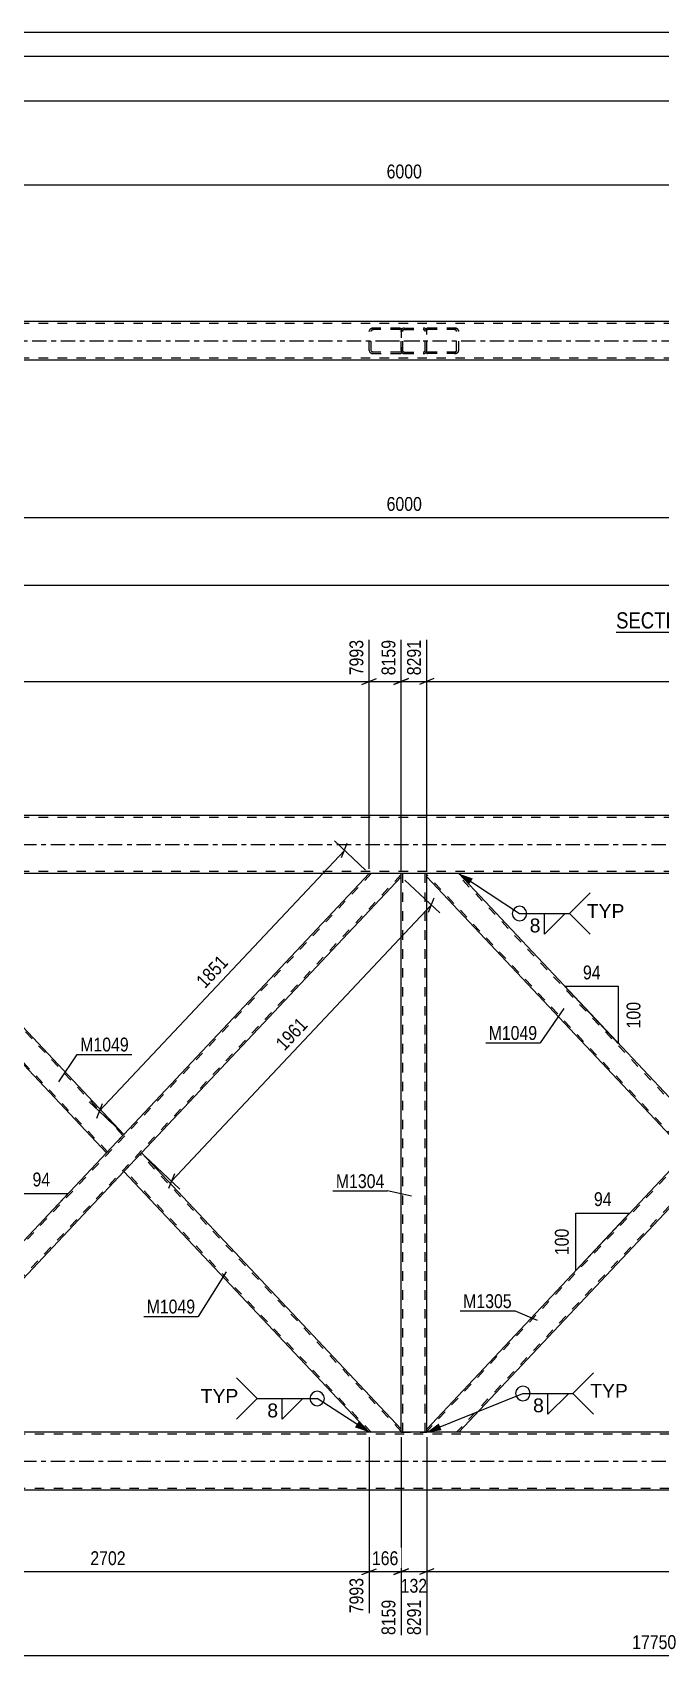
# Model space of a CAD drawing. Header units: millimetres. Extents: x -54 to 787, y -426 to 168.
# Drawn here: x 200.6 to 330.6, y -167.8 to 168 of the extents above; entities that cross this region are included whole.
import ezdxf

# ---------------------------------------------------------------- set-up
doc = ezdxf.new("R2010")
doc.units = ezdxf.units.MM
doc.linetypes.add('DXK_LINE_DOT2', pattern=[3.9198, 1.9599, -1.9599])
doc.linetypes.add('DXK_LINE_DOT3', pattern=[5.9187, 2.979, -0.9799, 0.9799, -0.9799])
doc.styles.add('Arial', font='ARIAL.TTF', dxfattribs={"height": 0.2})
doc.styles.add('Arial Narrow', font='ARIALN.TTF', dxfattribs={"height": 0.2})

# ---------------------------------------------------------------- blocks, each defined once
blk = doc.blocks.new('Unknown-761549023-1135')
at = {"color": 5, "linetype": 'Continuous'}
for p, q in [((786.67, 168.03), (-54.33, 168.03)), ((781.67, 163.03), (-49.33, 163.03))]:
    blk.add_line(p, q, dxfattribs=at)
blk = doc.blocks.new('Unknown-761549023-12 - 3147')
at = {"color": 6, "linetype": 'Continuous'}
blk.add_line((321.38, 43.97), (349.03, 43.97), dxfattribs=at)
at = {"color": 0, "linetype": 'Continuous'}
blk.add_wipeout([(339.49, 44.72), (339.49, 48.22), (321.38, 48.22), (321.38, 44.72)], dxfattribs=at)
at = {"color": 7, "linetype": 'Continuous', "style": 'Arial Narrow'}
blk.add_text('SECTION ', height=3.34, dxfattribs=at).set_placement((321.38, 44.72))
at = {"color": 0, "linetype": 'Continuous'}
blk.add_wipeout([(343.09, 44.72), (343.09, 48.22), (340.54, 48.22), (340.54, 44.72)], dxfattribs=at)
blk.add_wipeout([(345.42, 44.72), (345.42, 48.22), (344.14, 48.22), (344.14, 44.72)], dxfattribs=at)
at = {"color": 7, "linetype": 'Continuous', "style": 'Arial Narrow'}
blk.add_text('A', height=3.34, dxfattribs=at).set_placement((340.54, 44.72))
at = {"color": 0, "linetype": 'Continuous'}
blk.add_wipeout([(349.03, 44.72), (349.03, 48.22), (346.47, 48.22), (346.47, 44.72)], dxfattribs=at)
at = {"color": 7, "linetype": 'Continuous', "style": 'Arial Narrow'}
for s, p in [('A', (346.47, 44.72)), ('-', (344.14, 44.72))]:
    blk.add_text(s, height=3.34, dxfattribs=at).set_placement(p)
blk = doc.blocks.new('Part-761549023-3678 - 3598')
at = {"color": 7, "linetype": 'DXK_LINE_DOT2'}
for p, q in [((282.18, -6), (276.9, -6)), ((276.9, -6.66), (276.9, -6)), ((277.22, -121.6), (277.22, -6)), ((281.86, -121.6), (281.86, -6)), ((282.18, -6.66), (282.18, -6)), ((276.9, -121.6), (276.9, -120.94)), ((276.9, -121.6), (282.18, -121.6)), ((282.18, -121.6), (282.18, -120.94))]:
    blk.add_line(p, q, dxfattribs=at)
at = {"color": 2, "linetype": 'Continuous'}
for p, q in [((276.9, -120.94), (276.9, -6.66)), ((282.18, -120.94), (282.18, -6.66))]:
    blk.add_line(p, q, dxfattribs=at)
blk = doc.blocks.new('Part-761549023-3856 - 3598')
at = {"color": 7, "linetype": 'DXK_LINE_DOT2'}
for p, q in [((618.54, -122), (20.9, -122)), ((618.54, -121.6), (41.94, -121.6)), ((618.54, -133.2), (20.9, -133.2))]:
    blk.add_line(p, q, dxfattribs=at)
at = {"color": 2, "linetype": 'Continuous'}
for p, q in [((393.05, -121.6), (166.05, -121.6)), ((613.74, -133.6), (20.9, -133.6))]:
    blk.add_line(p, q, dxfattribs=at)
at = {"color": 7, "linetype": 'DXK_LINE_DOT3'}
blk.add_line((20.9, -127.6), (618.54, -127.6), dxfattribs=at)
blk = doc.blocks.new('Part-761549023-3648 - 3598')
at = {"color": 2, "linetype": 'Continuous'}
for p, q in [((162.18, -6.66), (162.18, -6)), ((215.92, -63.8), (162.18, -6.66)), ((219.54, -59.95), (168.81, -6)), ((219.1, -60.41), (215.92, -63.8)), ((219.54, -59.95), (219.1, -60.41))]:
    blk.add_line(p, q, dxfattribs=at)
at = {"color": 7, "linetype": 'DXK_LINE_DOT2'}
for p, q in [((168.81, -6), (162.18, -6)), ((216.14, -63.57), (162.18, -6.19)), ((219.32, -60.18), (168.37, -6)), ((219.51, -59.98), (219.1, -60.41)), ((216.14, -63.57), (216.15, -63.55))]:
    blk.add_line(p, q, dxfattribs=at)
blk = doc.blocks.new('Part-761549023-3723 - 3598')
at = {"color": 7, "linetype": 'DXK_LINE_DOT2'}
for p, q in [((390.71, -6), (282.18, -121.41)), ((396.9, -6.19), (288.37, -121.6)), ((396.9, -6), (390.27, -6)), ((339.54, -59.95), (335.92, -63.8)), ((343.16, -63.8), (339.54, -67.65)), ((288.81, -121.6), (282.18, -121.6))]:
    blk.add_line(p, q, dxfattribs=at)
at = {"color": 2, "linetype": 'Continuous'}
for p, q in [((390.27, -6), (339.54, -59.95)), ((396.9, -6.66), (343.16, -63.8)), ((396.9, -6.66), (396.9, -6)), ((335.92, -63.8), (282.18, -120.94)), ((339.54, -67.65), (288.81, -121.6)), ((282.18, -121.6), (282.18, -120.94))]:
    blk.add_line(p, q, dxfattribs=at)
blk = doc.blocks.new('Part-761549023-3663 - 3598')
at = {"color": 7, "linetype": 'DXK_LINE_DOT2'}
for p, q in [((270.71, -6), (162.18, -121.41)), ((276.9, -6.19), (168.37, -121.6)), ((276.9, -6), (270.27, -6)), ((219.54, -59.95), (215.92, -63.8)), ((223.16, -63.8), (219.54, -67.65)), ((162.92, -120.15), (162.18, -120.94)), ((162.18, -121.6), (162.18, -120.94)), ((168.81, -121.6), (162.18, -121.6))]:
    blk.add_line(p, q, dxfattribs=at)
at = {"color": 2, "linetype": 'Continuous'}
for p, q in [((270.27, -6), (219.54, -59.95)), ((276.9, -6.66), (223.16, -63.8)), ((276.9, -6.66), (276.9, -6)), ((215.92, -63.8), (162.92, -120.15)), ((219.54, -67.65), (168.81, -121.6))]:
    blk.add_line(p, q, dxfattribs=at)
blk = doc.blocks.new('Part-761549023-3748 - 3598')
at = {"color": 2, "linetype": 'Continuous'}
for p, q in [((223.16, -63.8), (219.54, -67.65)), ((276.9, -120.94), (223.16, -63.8)), ((270.27, -121.6), (219.54, -67.65)), ((276.9, -121.6), (276.9, -120.94))]:
    blk.add_line(p, q, dxfattribs=at)
at = {"color": 7, "linetype": 'DXK_LINE_DOT2'}
for p, q in [((276.9, -121.41), (222.94, -64.03)), ((219.76, -67.42), (219.78, -67.4)), ((270.71, -121.6), (219.76, -67.42)), ((276.9, -121.6), (270.27, -121.6))]:
    blk.add_line(p, q, dxfattribs=at)
blk = doc.blocks.new('Part-761549023-3718 - 3598')
at = {"color": 2, "linetype": 'Continuous'}
for p, q in [((282.18, -6.66), (282.18, -6)), ((335.92, -63.8), (282.18, -6.66)), ((339.54, -59.95), (288.81, -6)), ((339.1, -60.41), (335.92, -63.8)), ((339.54, -59.95), (339.1, -60.41))]:
    blk.add_line(p, q, dxfattribs=at)
at = {"color": 7, "linetype": 'DXK_LINE_DOT2'}
for p, q in [((288.81, -6), (282.18, -6)), ((336.14, -63.57), (282.18, -6.19)), ((339.32, -60.18), (288.37, -6)), ((339.51, -59.98), (339.1, -60.41)), ((336.14, -63.57), (336.15, -63.55))]:
    blk.add_line(p, q, dxfattribs=at)
blk = doc.blocks.new('Part-761549023-3851 - 3598')
at = {"color": 7, "linetype": 'DXK_LINE_DOT2'}
for p, q in [((658.54, 5.6), (20.9, 5.6)), ((658.54, -5.6), (20.9, -5.6)), ((658.54, -6), (41.94, -6))]:
    blk.add_line(p, q, dxfattribs=at)
at = {"color": 2, "linetype": 'Continuous'}
for p, q in [((393.05, 6), (166.05, 6)), ((658.54, -6), (157.14, -6))]:
    blk.add_line(p, q, dxfattribs=at)
at = {"color": 7, "linetype": 'DXK_LINE_DOT3'}
blk.add_line((20.9, 0), (658.54, 0), dxfattribs=at)
blk = doc.blocks.new('Part-761549023-3154 - 3147')
at = {"color": 7, "linetype": 'DXK_LINE_DOT2'}
for p, q in [((282.44, 106.87), (282.18, 106.83)), ((282.18, 101.63), (282.18, 106.83)), ((282.18, 106.48), (282.27, 106.52)), ((282.27, 106.52), (282.44, 106.55)), ((288.28, 106.87), (282.44, 106.87)), ((288.28, 106.55), (282.44, 106.55)), ((288.26, 106.82), (287.93, 106.87)), ((287.93, 106.55), (288.1, 106.52)), ((288.33, 106.35), (288.37, 106.23)), ((288.37, 102.23), (288.37, 106.23)), ((288.81, 106.23), (288.74, 106.47)), ((288.81, 102.23), (288.81, 106.23)), ((282.27, 101.93), (282.18, 101.98)), ((282.18, 101.63), (282.44, 101.59)), ((282.44, 101.91), (282.27, 101.93)), ((288.28, 101.91), (282.44, 101.91)), ((288.28, 101.59), (282.44, 101.59)), ((288.1, 101.93), (287.93, 101.91)), ((287.93, 101.59), (288.26, 101.64)), ((288.37, 102.23), (288.33, 102.11)), ((288.74, 101.98), (288.81, 102.23))]:
    blk.add_line(p, q, dxfattribs=at)
for centre, radius, start, end in [((288, 106.14), 0.401, 32.4104, 75.4453), ((288.06, 106.04), 0.802, 32.4104, 75.4453), ((288, 102.32), 0.401, 284.5547, 327.5896), ((288.06, 102.41), 0.802, 284.5547, 327.5896)]:
    blk.add_arc(centre, radius, start, end, dxfattribs=at)
blk = doc.blocks.new('Part-761549023-3157 - 3147')
at = {"color": 7, "linetype": 'DXK_LINE_DOT2'}
for p, q in [((270.34, 106.47), (270.27, 106.23)), ((270.27, 102.23), (270.27, 106.23)), ((270.71, 106.23), (270.75, 106.35)), ((270.71, 102.23), (270.71, 106.23)), ((276.64, 106.87), (270.8, 106.87)), ((276.64, 106.55), (270.8, 106.55)), ((271.15, 106.87), (270.82, 106.82)), ((270.98, 106.52), (271.15, 106.55)), ((276.64, 106.87), (276.9, 106.83)), ((276.64, 106.55), (276.81, 106.52)), ((276.81, 106.52), (276.9, 106.48)), ((276.9, 106.83), (276.9, 101.63)), ((270.27, 102.23), (270.34, 101.98)), ((270.75, 102.11), (270.71, 102.23)), ((276.64, 101.91), (270.8, 101.91)), ((270.8, 101.59), (276.64, 101.59)), ((270.82, 101.64), (271.15, 101.59)), ((271.15, 101.91), (270.98, 101.93)), ((276.81, 101.93), (276.64, 101.91)), ((276.64, 101.59), (276.9, 101.63)), ((276.9, 101.98), (276.81, 101.93))]:
    blk.add_line(p, q, dxfattribs=at)
at = {"color": 7, "linetype": 'DXK_LINE_DOT3'}
blk.add_line((273.55, 104.23), (280.75, 104.23), dxfattribs=at)
at = {"color": 7, "linetype": 'DXK_LINE_DOT2'}
for centre, radius, start, end in [((271.02, 106.04), 0.802, 104.5547, 147.5895), ((271.08, 106.14), 0.401, 104.5547, 147.5895), ((271.02, 102.41), 0.802, 212.4105, 255.4453), ((271.08, 102.32), 0.401, 212.4105, 255.4453)]:
    blk.add_arc(centre, radius, start, end, dxfattribs=at)
blk = doc.blocks.new('Part-761549023-3324 - 3147')
at = {"color": 7, "linetype": 'DXK_LINE_DOT2'}
for p, q in [((658.54, 107.83), (28.9, 107.83)), ((658.54, 100.63), (28.9, 100.63))]:
    blk.add_line(p, q, dxfattribs=at)
at = {"color": 2, "linetype": 'Continuous'}
for p, q in [((397.56, 108.23), (161.54, 108.23)), ((397.56, 100.23), (161.54, 100.23))]:
    blk.add_line(p, q, dxfattribs=at)
at = {"color": 7, "linetype": 'DXK_LINE_DOT3'}
blk.add_line((28.9, 104.23), (658.54, 104.23), dxfattribs=at)
blk = doc.blocks.new('Part-761549023-3335 - 3147')
at = {"color": 7, "linetype": 'DXK_LINE_DOT2'}
for p, q in [((276.95, 106.47), (276.9, 106.23)), ((276.9, 102.23), (276.9, 106.23)), ((277.22, 106.23), (277.24, 106.35)), ((277.22, 102.23), (277.22, 106.23)), ((277.54, 106.87), (277.29, 106.82)), ((277.42, 106.52), (277.54, 106.55)), ((277.54, 106.87), (281.54, 106.87)), ((277.54, 106.55), (281.54, 106.55)), ((281.78, 106.82), (281.54, 106.87)), ((281.54, 106.55), (281.66, 106.52)), ((281.83, 106.35), (281.86, 106.23)), ((281.86, 102.23), (281.86, 106.23)), ((282.18, 106.23), (282.13, 106.47)), ((282.18, 102.23), (282.18, 106.23)), ((276.9, 102.23), (276.95, 101.98)), ((277.24, 102.11), (277.22, 102.23)), ((277.29, 101.64), (277.54, 101.59)), ((277.54, 101.91), (277.42, 101.93)), ((277.54, 101.91), (281.54, 101.91)), ((277.54, 101.59), (281.54, 101.59)), ((281.66, 101.93), (281.54, 101.91)), ((281.54, 101.59), (281.78, 101.64)), ((281.86, 102.23), (281.83, 102.11)), ((282.13, 101.98), (282.18, 102.23))]:
    blk.add_line(p, q, dxfattribs=at)
for centre, radius, start, end in [((277.54, 106.23), 0.64, 112.5, 157.5), ((277.54, 106.23), 0.32, 112.5, 157.5), ((281.54, 106.23), 0.32, 22.5, 67.5), ((281.54, 106.23), 0.64, 22.5, 67.5), ((277.54, 102.23), 0.64, 202.5, 247.5), ((277.54, 102.23), 0.32, 202.5, 247.5), ((281.54, 102.23), 0.32, 292.5, 337.5), ((281.54, 102.23), 0.64, 292.5, 337.5)]:
    blk.add_arc(centre, radius, start, end, dxfattribs=at)
blk = doc.blocks.new('StraightDimension-761549023-7924 - 3598')
at = {"color": 7, "linetype": 'Continuous'}
for p, q in [((276.9, -5.66), (276.9, 42.35)), ((282.18, -5.66), (282.18, 42.35)), ((275.4, 33.14), (278.4, 34.34)), ((276.9, 33.74), (282.18, 33.74)), ((283.68, 34.34), (280.68, 33.14))]:
    blk.add_line(p, q, dxfattribs=at)
at = {"color": 0, "linetype": 'Continuous'}
blk.add_wipeout([(281.58, 42.95), (277.38, 42.95), (277.38, 34.44), (281.58, 34.44)], dxfattribs=at)
at = {"color": 3, "linetype": 'Continuous', "style": 'Arial Narrow'}
blk.add_text('8291', height=2.863, rotation=90.0002, dxfattribs=at).set_placement((280.98, 35.04))
blk = doc.blocks.new('StraightDimension-761549023-8375 - 3598')
at = {"color": 7, "linetype": 'Continuous'}
for p, q in [((276.9, -122.6), (276.9, -163.54)), ((282.18, -122.6), (282.18, -163.54)), ((275.4, -151.03), (278.4, -149.83)), ((276.9, -150.43), (282.18, -150.43)), ((283.68, -149.83), (280.68, -151.03))]:
    blk.add_line(p, q, dxfattribs=at)
at = {"color": 0}
blk.add_wipeout([(282.88, -155.38), (282.88, -151.18), (276.2, -151.18), (276.2, -155.38)], dxfattribs=at)
at = {"color": 0, "linetype": 'Continuous'}
blk.add_wipeout([(281.58, -155.63), (277.38, -155.63), (277.38, -164.14), (281.58, -164.14)], dxfattribs=at)
at = {"color": 3, "style": 'Arial Narrow'}
blk.add_text('132', height=2.863, dxfattribs=at).set_placement((276.8, -154.78))
at = {"color": 3, "linetype": 'Continuous', "style": 'Arial Narrow'}
blk.add_text('8291', height=2.863, rotation=90.0002, dxfattribs=at).set_placement((280.98, -163.54))
blk = doc.blocks.new('StraightDimension-761549023-8376 - 3598')
at = {"color": 7, "linetype": 'Continuous'}
for p, q in [((270.27, -122.6), (270.27, -159.04)), ((276.9, -122.6), (276.9, -163.54)), ((268.77, -151.03), (271.77, -149.83)), ((270.27, -150.43), (276.9, -150.43)), ((278.4, -149.83), (275.4, -151.03))]:
    blk.add_line(p, q, dxfattribs=at)
at = {"color": 0}
blk.add_wipeout([(276.93, -149.68), (276.93, -145.48), (270.24, -145.48), (270.24, -149.68)], dxfattribs=at)
at = {"color": 0, "linetype": 'Continuous'}
blk.add_wipeout([(276.3, -155.63), (272.1, -155.63), (272.1, -164.14), (276.3, -164.14)], dxfattribs=at)
at = {"color": 3, "style": 'Arial Narrow'}
blk.add_text('166', height=2.863, dxfattribs=at).set_placement((270.84, -149.08))
at = {"color": 3, "linetype": 'Continuous', "style": 'Arial Narrow'}
blk.add_text('8159', height=2.863, rotation=90.0002, dxfattribs=at).set_placement((275.7, -163.54))
blk = doc.blocks.new('StraightDimension-761549023-8377 - 3598')
at = {"color": 7, "linetype": 'Continuous'}
for p, q in [((162.19, -122.6), (162.19, -163.54)), ((270.27, -122.6), (270.27, -159.04)), ((163.69, -149.83), (160.69, -151.03)), ((162.19, -150.43), (270.27, -150.43)), ((268.77, -151.03), (271.77, -149.83))]:
    blk.add_line(p, q, dxfattribs=at)
at = {"color": 0}
blk.add_wipeout([(220.49, -149.68), (220.49, -145.48), (211.98, -145.48), (211.98, -149.68)], dxfattribs=at)
at = {"color": 0, "linetype": 'Continuous'}
blk.add_wipeout([(269.67, -151.13), (265.47, -151.13), (265.47, -159.64), (269.67, -159.64)], dxfattribs=at)
at = {"color": 3, "style": 'Arial Narrow'}
blk.add_text('2702', height=2.863, dxfattribs=at).set_placement((212.58, -149.08))
at = {"color": 3, "linetype": 'Continuous', "style": 'Arial Narrow'}
blk.add_text('7993', height=2.863, rotation=90.0002, dxfattribs=at).set_placement((269.07, -159.04))
blk = doc.blocks.new('StraightDimension-761549023-7923 - 3598')
at = {"color": 7, "linetype": 'Continuous'}
for p, q in [((390.27, -5), (390.27, 44.18)), ((282.18, -5.66), (282.18, 42.35)), ((283.68, 34.34), (280.68, 33.14)), ((282.18, 33.74), (390.27, 33.74)), ((388.77, 33.14), (391.77, 34.34))]:
    blk.add_line(p, q, dxfattribs=at)
at = {"color": 0, "linetype": 'Continuous'}
blk.add_wipeout([(389.67, 44.78), (385.47, 44.78), (385.47, 34.44), (389.67, 34.44)], dxfattribs=at)
at = {"color": 3, "linetype": 'Continuous', "style": 'Arial Narrow'}
blk.add_text('10993', height=2.863, rotation=90.0002, dxfattribs=at).set_placement((389.07, 35.04))
blk = doc.blocks.new('StraightDimension-761549023-4306 - 3598')
at = {"color": 7, "linetype": 'Continuous'}
for p, q in [((269.55, -5.31), (263.09, 0.76)), ((264.57, -2.7), (265.75, 0.31)), ((214.43, -55.14), (265.16, -1.19)), ((218.81, -59.26), (212.35, -53.19)), ((215.02, -53.64), (213.84, -56.64))]:
    blk.add_line(p, q, dxfattribs=at)
at = {"color": 0}
blk.add_wipeout([(242.16, -24.55), (239.11, -21.67), (233.27, -27.88), (236.33, -30.75)], dxfattribs=at)
at = {"color": 3, "style": 'Arial Narrow'}
blk.add_text('1851', height=2.863, rotation=46.7591, dxfattribs=at).set_placement((236.31, -29.9))
blk = doc.blocks.new('StraightDimension-761549023-4858 - 3598')
at = {"color": 7, "linetype": 'Continuous'}
for p, q in [((277.63, -7.35), (284.87, -14.15)), ((229.38, -69.65), (283.12, -12.51)), ((282.53, -14.01), (283.71, -11.01)), ((223.89, -64.48), (231.13, -71.29)), ((229.97, -68.14), (228.79, -71.15))]:
    blk.add_line(p, q, dxfattribs=at)
at = {"color": 0}
blk.add_wipeout([(258.62, -37.46), (255.56, -34.59), (249.73, -40.79), (252.79, -43.67)], dxfattribs=at)
at = {"color": 3, "style": 'Arial Narrow'}
blk.add_text('1961', height=2.863, rotation=46.7591, dxfattribs=at).set_placement((252.76, -42.82))
blk = doc.blocks.new('StraightDimension-761549023-7925 - 3598')
at = {"color": 7, "linetype": 'Continuous'}
for p, q in [((270.27, -5), (270.27, 42.35)), ((276.9, -5.66), (276.9, 42.35)), ((268.77, 33.14), (271.77, 34.34)), ((270.27, 33.74), (276.9, 33.74)), ((278.4, 34.34), (275.4, 33.14))]:
    blk.add_line(p, q, dxfattribs=at)
at = {"color": 0, "linetype": 'Continuous'}
blk.add_wipeout([(276.3, 42.95), (272.1, 42.95), (272.1, 34.44), (276.3, 34.44)], dxfattribs=at)
at = {"color": 3, "linetype": 'Continuous', "style": 'Arial Narrow'}
blk.add_text('8159', height=2.863, rotation=90.0002, dxfattribs=at).set_placement((275.7, 35.04))
blk = doc.blocks.new('StraightDimension-761549023-7926 - 3598')
at = {"color": 7, "linetype": 'Continuous'}
for p, q in [((162.18, -5.66), (162.18, 42.35)), ((270.27, -5), (270.27, 42.35)), ((163.68, 34.34), (160.68, 33.14)), ((162.18, 33.74), (270.27, 33.74)), ((268.77, 33.14), (271.77, 34.34))]:
    blk.add_line(p, q, dxfattribs=at)
at = {"color": 0, "linetype": 'Continuous'}
blk.add_wipeout([(269.67, 42.95), (265.47, 42.95), (265.47, 34.44), (269.67, 34.44)], dxfattribs=at)
at = {"color": 3, "linetype": 'Continuous', "style": 'Arial Narrow'}
blk.add_text('7993', height=2.863, rotation=90.0002, dxfattribs=at).set_placement((269.07, 35.04))
blk = doc.blocks.new('StraightDimension-761549023-8374 - 3598')
at = {"color": 7, "linetype": 'Continuous'}
for p, q in [((282.18, -122.6), (282.18, -163.54)), ((390.27, -122.6), (390.27, -160.87)), ((283.68, -149.83), (280.68, -151.03)), ((282.18, -150.43), (390.27, -150.43)), ((388.77, -151.03), (391.77, -149.83))]:
    blk.add_line(p, q, dxfattribs=at)
at = {"color": 0}
blk.add_wipeout([(340.48, -149.68), (340.48, -145.48), (331.97, -145.48), (331.97, -149.68)], dxfattribs=at)
at = {"color": 0, "linetype": 'Continuous'}
blk.add_wipeout([(389.67, -151.13), (385.47, -151.13), (385.47, -161.47), (389.67, -161.47)], dxfattribs=at)
at = {"color": 3, "style": 'Arial Narrow'}
blk.add_text('2702', height=2.863, dxfattribs=at).set_placement((332.57, -149.08))
at = {"color": 3, "linetype": 'Continuous', "style": 'Arial Narrow'}
blk.add_text('10993', height=2.863, rotation=90.0002, dxfattribs=at).set_placement((389.07, -160.87))
blk = doc.blocks.new('AngleDimension-761549023-13102 - 3598')
at = {"color": 7, "linetype": 'Continuous'}
for p, q in [((311.61, -30.25), (310.8, -29.38)), ((321.9, -29.38), (310.8, -29.38)), ((321.9, -41.19), (310.8, -29.38)), ((321.9, -41.19), (321.9, -29.38))]:
    blk.add_line(p, q, dxfattribs=at)
at = {"color": 0}
for points in [[(318.78, -28.48), (318.78, -24.28), (313.92, -24.28), (313.92, -28.48)], [(327, -31.94), (322.8, -31.94), (322.8, -38.63), (327, -38.63)]]:
    blk.add_wipeout(points, dxfattribs=at)
at = {"color": 3, "style": 'Arial Narrow'}
blk.add_text('94', height=2.863, dxfattribs=at).set_placement((314.52, -27.88))
blk.add_text('100', height=2.863, rotation=90.0002, dxfattribs=at).set_placement((326.4, -38.03))
blk = doc.blocks.new('AngleDimension-761549023-13121 - 3598')
at = {"color": 7, "linetype": 'Continuous'}
for p, q in [((196.9, -72.22), (208, -72.22)), ((196.9, -84.02), (208, -72.22)), ((196.9, -84.02), (196.9, -72.22)), ((202.84, -77.71), (208, -72.22))]:
    blk.add_line(p, q, dxfattribs=at)
at = {"color": 0}
for points in [[(204.88, -71.32), (204.88, -67.12), (200.02, -67.12), (200.02, -71.32)], [(196, -74.77), (191.8, -74.77), (191.8, -81.46), (196, -81.46)]]:
    blk.add_wipeout(points, dxfattribs=at)
at = {"color": 3, "style": 'Arial Narrow'}
blk.add_text('94', height=2.863, dxfattribs=at).set_placement((200.62, -70.72))
blk.add_text('100', height=2.863, rotation=90.0002, dxfattribs=at).set_placement((195.4, -80.86))
blk = doc.blocks.new('AngleDimension-761549023-13135 - 3598')
at = {"color": 7, "linetype": 'Continuous'}
for p, q in [((313.07, -76.29), (324.17, -76.29)), ((313.07, -88.1), (324.17, -76.29)), ((313.07, -88.1), (313.07, -76.29)), ((318.09, -82.75), (324.17, -76.29))]:
    blk.add_line(p, q, dxfattribs=at)
at = {"color": 0}
for points in [[(321.04, -75.39), (321.04, -71.19), (316.19, -71.19), (316.19, -75.39)], [(312.17, -78.85), (307.97, -78.85), (307.97, -85.54), (312.17, -85.54)]]:
    blk.add_wipeout(points, dxfattribs=at)
at = {"color": 3, "style": 'Arial Narrow'}
blk.add_text('94', height=2.863, dxfattribs=at).set_placement((316.79, -74.79))
blk.add_text('100', height=2.863, rotation=90.0002, dxfattribs=at).set_placement((311.57, -84.94))
blk = doc.blocks.new('StraightDimension-761549023-13310 - 3598')
at = {"color": 7, "linetype": 'Continuous'}
blk.add_line((-1, -167.79), (659.54, -167.79), dxfattribs=at)
at = {"color": 0}
blk.add_wipeout([(334.44, -167.04), (334.44, -162.84), (324.1, -162.84), (324.1, -167.04)], dxfattribs=at)
at = {"color": 3, "style": 'Arial Narrow'}
blk.add_text('17750', height=2.863, dxfattribs=at).set_placement((324.7, -166.44))
blk = doc.blocks.new('StraightDimension-761549023-3543 - 3147')
at = {"color": 7, "linetype": 'Continuous'}
for p, q in [((157.55, 81.7), (157.55, 59.08)), ((397.55, 83.49), (397.55, 57.26)), ((159.05, 68.3), (156.05, 67.1)), ((157.55, 67.7), (397.55, 67.7)), ((396.05, 67.1), (399.05, 68.3))]:
    blk.add_line(p, q, dxfattribs=at)
at = {"color": 0}
blk.add_wipeout([(281.81, 68.45), (281.81, 72.65), (273.29, 72.65), (273.29, 68.45)], dxfattribs=at)
at = {"color": 0, "linetype": 'Continuous'}
blk.add_wipeout([(396.95, 67), (392.75, 67), (392.75, 56.66), (396.95, 56.66)], dxfattribs=at)
at = {"color": 3, "style": 'Arial Narrow'}
blk.add_text('6000', height=2.863, dxfattribs=at).set_placement((273.89, 69.05))
at = {"color": 3, "linetype": 'Continuous', "style": 'Arial Narrow'}
blk.add_text('11175', height=2.863, rotation=90.0002, dxfattribs=at).set_placement((396.35, 57.26))
blk = doc.blocks.new('StraightDimension-761549023-12572 - 3147')
at = {"color": 7, "linetype": 'Continuous'}
blk.add_line((15, 53.66), (659.54, 53.66), dxfattribs=at)
blk = doc.blocks.new('StraightDimension-761549023-12584 - 3147')
at = {"color": 7, "linetype": 'Continuous'}
blk.add_line((16, 153.88), (658.54, 153.88), dxfattribs=at)
blk = doc.blocks.new('StraightDimension-761549023-12720 - 3147')
at = {"color": 7, "linetype": 'Continuous'}
for p, q in [((157.55, 118.76), (157.55, 145.11)), ((397.55, 120.13), (397.55, 146.93)), ((159.05, 137.09), (156.05, 135.89)), ((157.55, 136.49), (397.55, 136.49)), ((396.05, 135.89), (399.05, 137.09))]:
    blk.add_line(p, q, dxfattribs=at)
at = {"color": 0, "linetype": 'Continuous'}
blk.add_wipeout([(396.95, 147.53), (392.75, 147.53), (392.75, 137.19), (396.95, 137.19)], dxfattribs=at)
at = {"color": 0}
blk.add_wipeout([(281.81, 137.24), (281.81, 141.44), (273.29, 141.44), (273.29, 137.24)], dxfattribs=at)
at = {"color": 3, "linetype": 'Continuous', "style": 'Arial Narrow'}
blk.add_text('11175', height=2.863, rotation=90.0002, dxfattribs=at).set_placement((396.35, 137.79))
at = {"color": 3, "style": 'Arial Narrow'}
blk.add_text('6000', height=2.863, dxfattribs=at).set_placement((273.89, 137.84))
blk = doc.blocks.new('Mark-761549023-3744 - 3598')
at = {"color": 0}
blk.add_wipeout([(234.28, -97.01), (234.28, -94.01), (224.23, -94.01), (224.23, -97.01)], dxfattribs=at)
blk.add_wipeout([(234.28, -97.01), (234.28, -94.01), (224.23, -94.01), (224.23, -97.01)], dxfattribs=at)
at = {"color": 30, "linetype": 'Continuous'}
for p in [(240.68, -88.39), (223.63, -97.61)]:
    blk.add_line(p, (234.88, -97.61), dxfattribs=at)
at = {"color": 3, "style": 'Arial Narrow'}
blk.add_text('M1049', height=2.863, dxfattribs=at).set_placement((224.23, -97.01))
blk = doc.blocks.new('Mark-761549023-3644 - 3598')
at = {"color": 0}
blk.add_wipeout([(220.54, -42.8), (220.54, -39.8), (210.49, -39.8), (210.49, -42.8)], dxfattribs=at)
blk.add_wipeout([(220.54, -42.8), (220.54, -39.8), (210.49, -39.8), (210.49, -42.8)], dxfattribs=at)
at = {"color": 30, "linetype": 'Continuous'}
for p, q in [((206.06, -49.06), (209.89, -43.4)), ((209.89, -43.4), (221.14, -43.4))]:
    blk.add_line(p, q, dxfattribs=at)
at = {"color": 3, "style": 'Arial Narrow'}
blk.add_text('M1049', height=2.863, dxfattribs=at).set_placement((210.49, -42.8))
blk = doc.blocks.new('Mark-761549023-3674 - 3598')
at = {"color": 0}
blk.add_wipeout([(273.44, -71.07), (273.44, -68.07), (263.39, -68.07), (263.39, -71.07)], dxfattribs=at)
blk.add_wipeout([(273.44, -71.07), (273.44, -68.07), (263.39, -68.07), (263.39, -71.07)], dxfattribs=at)
at = {"color": 30, "linetype": 'Continuous'}
for p in [(262.79, -71.67), (279.07, -72.75)]:
    blk.add_line(p, (274.04, -71.67), dxfattribs=at)
at = {"color": 3, "style": 'Arial Narrow'}
blk.add_text('M1304', height=2.863, dxfattribs=at).set_placement((263.39, -71.07))
blk = doc.blocks.new('Mark-761549023-3714 - 3598')
at = {"color": 0}
blk.add_wipeout([(305.06, -40.41), (305.06, -37.41), (295, -37.41), (295, -40.41)], dxfattribs=at)
blk.add_wipeout([(305.06, -40.41), (305.06, -37.41), (295, -37.41), (295, -40.41)], dxfattribs=at)
at = {"color": 30, "linetype": 'Continuous'}
for p in [(310.57, -33.92), (294.4, -41.01)]:
    blk.add_line(p, (305.66, -41.01), dxfattribs=at)
at = {"color": 3, "style": 'Arial Narrow'}
blk.add_text('M1049', height=2.863, dxfattribs=at).set_placement((295, -40.41))
blk = doc.blocks.new('Mark-761549023-3719 - 3598')
at = {"color": 0}
blk.add_wipeout([(299.78, -95.9), (299.78, -92.9), (289.73, -92.9), (289.73, -95.9)], dxfattribs=at)
blk.add_wipeout([(299.78, -95.9), (299.78, -92.9), (289.73, -92.9), (289.73, -95.9)], dxfattribs=at)
at = {"color": 30, "linetype": 'Continuous'}
for p in [(289.13, -96.5), (305.13, -98.47)]:
    blk.add_line(p, (300.38, -96.5), dxfattribs=at)
at = {"color": 3, "style": 'Arial Narrow'}
blk.add_text('M1305', height=2.863, dxfattribs=at).set_placement((289.73, -95.9))
blk = doc.blocks.new('WeldMark-761549023-5016 - 3598')
at = {"linetype": 'Continuous'}
blk.add_hatch(color=30, dxfattribs=at).paths.add_polyline_path([(285.24, -121.17), (282.18, -121.6), (284.68, -119.78)])
at = {"color": 3, "linetype": 'Continuous'}
for q in [(316.7, -109.27), (316.7, -117.85)]:
    blk.add_line((312.42, -113.56), q, dxfattribs=at)
at = {"color": 30, "linetype": 'Continuous'}
blk.add_line((282.18, -121.6), (302.09, -113.56), dxfattribs=at)
at = {"color": 3, "linetype": 'Continuous'}
blk.add_arc((302.09, -113.56), 1.5, 90, 270, dxfattribs=at)
at = {"color": 0}
blk.add_wipeout([(306.62, -117.66), (306.62, -114.26), (303.99, -114.26), (303.99, -117.66)], dxfattribs=at)
at = {"color": 30, "linetype": 'Continuous'}
blk.add_line((302.09, -113.56), (312.42, -113.56), dxfattribs=at)
at = {"color": 3, "linetype": 'Continuous'}
for p, q in [((307.27, -113.56), (311.56, -113.56)), ((311.56, -113.56), (307.27, -117.85)), ((307.27, -117.85), (307.27, -113.56))]:
    blk.add_line(p, q, dxfattribs=at)
blk.add_arc((302.09, -113.56), 1.5, 270, 90, dxfattribs=at)
at = {"color": 3, "style": 'Arial'}
blk.add_text('8', height=2.87, dxfattribs=at).set_placement((304.19, -117.46))
at = {"color": 0, "linetype": 'Continuous'}
blk.add_wipeout([(323.79, -114.46), (323.79, -111.46), (316.02, -111.46), (316.02, -114.46)], dxfattribs=at)
blk.add_wipeout([(323.79, -114.46), (323.79, -111.46), (316.02, -111.46), (316.02, -114.46)], dxfattribs=at)
at = {"color": 3, "linetype": 'Continuous', "style": 'Arial'}
blk.add_text('TYP', height=2.865, dxfattribs=at).set_placement((316.02, -114.46))
blk = doc.blocks.new('WeldMark-761549023-5012 - 3598')
at = {"linetype": 'Continuous'}
blk.add_hatch(color=30, dxfattribs=at).paths.add_polyline_path([(268.14, -119.31), (270.25, -121.57), (267.32, -120.57)])
at = {"color": 3, "linetype": 'Continuous'}
for q in [(242.81, -110.32), (242.81, -118.89)]:
    blk.add_line((247.1, -114.61), q, dxfattribs=at)
at = {"color": 30, "linetype": 'Continuous'}
blk.add_line((270.25, -121.57), (259.52, -114.61), dxfattribs=at)
at = {"color": 3, "linetype": 'Continuous'}
for start, end in [(90, 270), (270, 90)]:
    blk.add_arc((259.52, -114.61), 1.5, start, end, dxfattribs=at)
at = {"color": 0}
blk.add_wipeout([(251.62, -118.71), (251.62, -115.31), (249, -115.31), (249, -118.71)], dxfattribs=at)
at = {"color": 30, "linetype": 'Continuous'}
blk.add_line((247.1, -114.61), (259.52, -114.61), dxfattribs=at)
at = {"color": 3, "linetype": 'Continuous'}
for p, q in [((252.28, -114.61), (256.56, -114.61)), ((256.56, -114.61), (252.28, -118.89)), ((252.28, -118.89), (252.28, -114.61))]:
    blk.add_line(p, q, dxfattribs=at)
at = {"color": 3, "style": 'Arial'}
blk.add_text('8', height=2.87, dxfattribs=at).set_placement((249.2, -118.51))
at = {"color": 0, "linetype": 'Continuous'}
blk.add_wipeout([(243.2, -115.51), (243.2, -112.51), (235.42, -112.51), (235.42, -115.51)], dxfattribs=at)
blk.add_wipeout([(243.2, -115.51), (243.2, -112.51), (235.42, -112.51), (235.42, -115.51)], dxfattribs=at)
at = {"color": 3, "linetype": 'Continuous', "style": 'Arial'}
blk.add_text('TYP', height=2.865, dxfattribs=at).set_placement((235.42, -115.51))
blk = doc.blocks.new('WeldMark-761549023-13270 - 3598')
at = {"linetype": 'Continuous'}
blk.add_hatch(color=30, dxfattribs=at).paths.add_polyline_path([(290.9, -8.27), (288.81, -6), (291.73, -7.02)])
at = {"color": 30, "linetype": 'Continuous'}
blk.add_line((288.81, -6), (301.39, -14.27), dxfattribs=at)
at = {"color": 3, "linetype": 'Continuous'}
for q in [(316, -9.98), (316, -18.55)]:
    blk.add_line((311.71, -14.27), q, dxfattribs=at)
blk.add_arc((301.39, -14.27), 1.5, 90, 270, dxfattribs=at)
at = {"color": 0}
blk.add_wipeout([(305.91, -18.37), (305.91, -14.97), (303.29, -14.97), (303.29, -18.37)], dxfattribs=at)
at = {"color": 30, "linetype": 'Continuous'}
blk.add_line((301.39, -14.27), (311.71, -14.27), dxfattribs=at)
at = {"color": 3, "linetype": 'Continuous'}
for p, q in [((306.57, -14.27), (310.86, -14.27)), ((310.86, -14.27), (306.57, -18.55)), ((306.57, -18.55), (306.57, -14.27))]:
    blk.add_line(p, q, dxfattribs=at)
blk.add_arc((301.39, -14.27), 1.5, 270, 90, dxfattribs=at)
at = {"color": 3, "style": 'Arial'}
blk.add_text('8', height=2.87, dxfattribs=at).set_placement((303.49, -18.17))
at = {"color": 0, "linetype": 'Continuous'}
blk.add_wipeout([(323.09, -15.17), (323.09, -12.17), (315.31, -12.17), (315.31, -15.17)], dxfattribs=at)
blk.add_wipeout([(323.09, -15.17), (323.09, -12.17), (315.31, -12.17), (315.31, -15.17)], dxfattribs=at)
at = {"color": 3, "linetype": 'Continuous', "style": 'Arial'}
blk.add_text('TYP', height=2.865, dxfattribs=at).set_placement((315.31, -15.17))

msp = doc.modelspace()

# ---------------------------------------------------------------- block references
for name in ['Unknown-761549023-1135', 'Part-761549023-3324 - 3147', 'Part-761549023-3157 - 3147', 'Part-761549023-3335 - 3147', 'Part-761549023-3154 - 3147', 'Part-761549023-3851 - 3598', 'Part-761549023-3648 - 3598', 'Part-761549023-3663 - 3598', 'Part-761549023-3678 - 3598', 'Part-761549023-3723 - 3598', 'Part-761549023-3718 - 3598', 'Part-761549023-3748 - 3598', 'Part-761549023-3856 - 3598']:
    msp.add_blockref(name, (0, 0))

# ---------------------------------------------------------------- next in the draw order: block references
for name in ['StraightDimension-761549023-12584 - 3147', 'StraightDimension-761549023-3543 - 3147', 'Unknown-761549023-12 - 3147', 'StraightDimension-761549023-7924 - 3598', 'StraightDimension-761549023-4306 - 3598', 'AngleDimension-761549023-13102 - 3598', 'AngleDimension-761549023-13121 - 3598', 'AngleDimension-761549023-13135 - 3598', 'StraightDimension-761549023-8375 - 3598']:
    msp.add_blockref(name, (0, 0))

# ---------------------------------------------------------------- next in the draw order: block references
for name in ['StraightDimension-761549023-12720 - 3147', 'StraightDimension-761549023-12572 - 3147', 'StraightDimension-761549023-7923 - 3598', 'StraightDimension-761549023-7925 - 3598', 'StraightDimension-761549023-4858 - 3598', 'StraightDimension-761549023-8376 - 3598', 'StraightDimension-761549023-8374 - 3598']:
    msp.add_blockref(name, (0, 0))

# ---------------------------------------------------------------- next in the draw order: block references
for name in ['StraightDimension-761549023-7926 - 3598', 'StraightDimension-761549023-8377 - 3598']:
    msp.add_blockref(name, (0, 0))

# ---------------------------------------------------------------- next in the draw order: block references
msp.add_blockref('StraightDimension-761549023-13310 - 3598', (0, 0))

# ---------------------------------------------------------------- next in the draw order: block references
for name in ['WeldMark-761549023-13270 - 3598', 'Mark-761549023-3714 - 3598', 'Mark-761549023-3644 - 3598', 'Mark-761549023-3674 - 3598', 'Mark-761549023-3744 - 3598', 'Mark-761549023-3719 - 3598', 'WeldMark-761549023-5012 - 3598', 'WeldMark-761549023-5016 - 3598']:
    msp.add_blockref(name, (0, 0))

doc.saveas('drawing.dxf')
